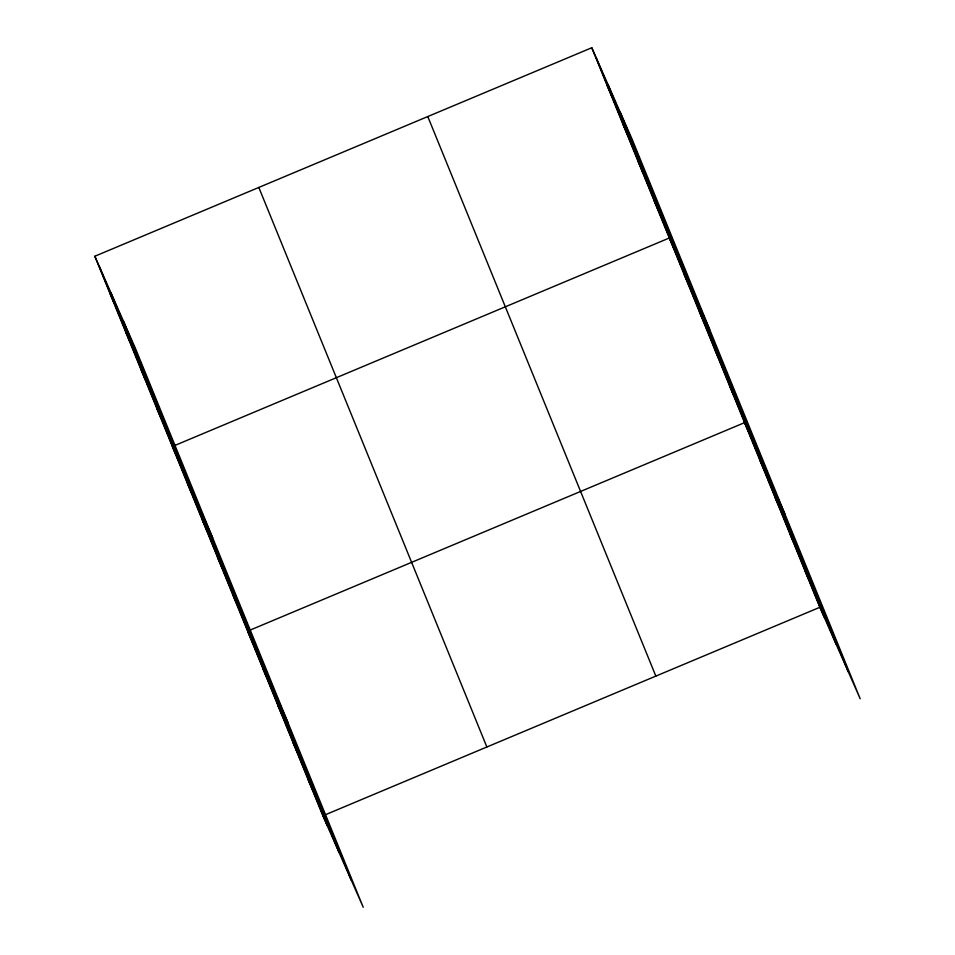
<?xml version="1.0" encoding="UTF-8"?>
<svg xmlns="http://www.w3.org/2000/svg" width="955" height="955" viewBox="0 0 955 955"><rect width="100%" height="100%" fill="white"/><g stroke="black" fill="none" stroke-linecap="round" stroke-linejoin="round"><path stroke-width="1.43" d="M94.82 256.25L135.156 347.704L363.222 907.25L322.886 815.797L94.82 256.25L591.778 47.75L632.115 139.203L860.18 698.75L819.844 607.296L591.778 47.75M322.886 815.797L819.844 607.296M607.296 85.795L611.63 95.631M622.803 123.852L627.137 133.688M638.31 161.896L642.643 171.733M653.817 199.941L658.15 209.778M709.661 329.451L669.324 237.998L172.366 446.498L212.702 537.952M684.377 274.921L688.71 284.757M699.43 311.855L703.763 321.692M714.483 348.79L718.817 358.626M729.525 385.713L733.87 395.549M784.915 514.1L744.578 422.647L247.62 631.148L287.956 722.601M759.631 459.582L763.976 469.418M774.684 496.505L779.017 506.341M789.737 533.439L794.071 543.276M804.79 570.362L809.124 580.198M110.326 294.295L114.672 304.132M125.845 332.352L130.178 342.177M141.352 370.397L145.685 380.233M156.859 408.442L161.192 418.278M187.419 483.421L191.752 493.258M202.472 520.356L206.805 530.192M217.513 557.278L221.858 567.115M232.566 594.213L236.912 604.049M262.673 668.07L267.006 677.907M277.726 705.005L282.059 714.841M292.779 741.94L297.112 751.776M307.832 778.862L312.166 788.699M620.237 112.272L848.303 671.819M608.001 84.517L836.055 644.064M596.123 57.587L824.177 617.133M427.792 116.558L655.846 676.104M258.817 187.443L486.871 746.989M123.279 320.773L351.333 880.319M111.043 293.018L339.097 852.564M99.165 266.087L327.219 825.633"/></g></svg>
